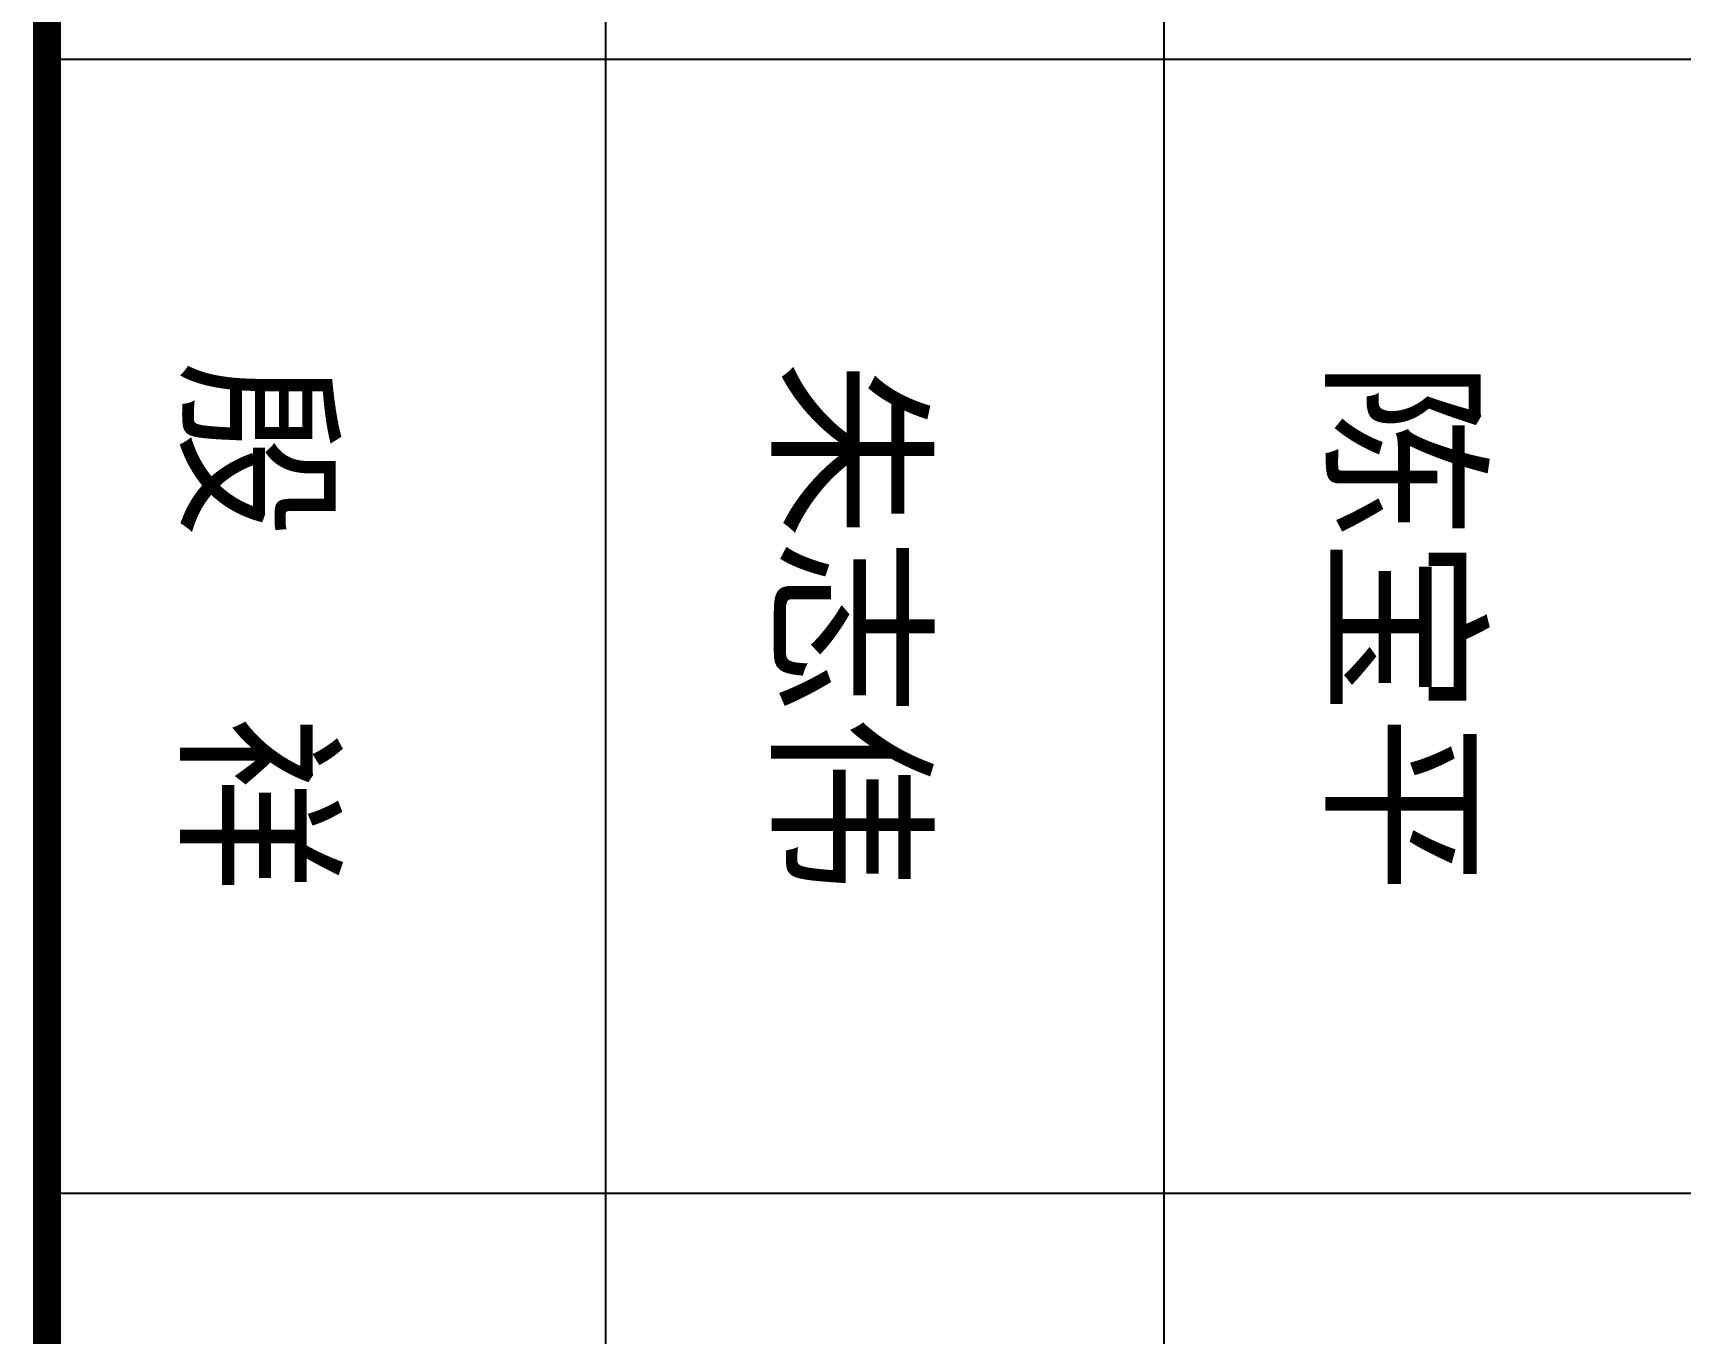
# Model space of a CAD drawing. Extents: x 40002367 to 40460080, y 192184 to 372766.
# Drawn here: x 40299523 to 40304536, y 259195 to 263152 of the extents above; entities that cross this region are included whole.
import ezdxf

# ---------------------------------------------------------------- set-up
doc = ezdxf.new("R2010")
doc.units = 0
doc.header["$LTSCALE"] = 1000
doc.header["$MEASUREMENT"] = 0
doc.layers.get('0').update_dxf_attribs({"linetype": 'CONTINUOUS'})
doc.layers.add('PUB_TEXT', color=7, linetype='CONTINUOUS')
doc.layers.add('PUB_TITLE', color=4, linetype='CONTINUOUS')
doc.styles.add('TQ', font='')
doc.styles.get('TQ').set_extended_font_data('SimSun')

# ---------------------------------------------------------------- blocks, each defined once
blk = doc.blocks.new('tk0')
at = {"layer": 'PUB_TITLE'}
for p, q in [((32854180.8, -1261723.5), (32854180.8, -1249823.5)), ((32857631.8, -1261723.5), (32857631.8, -1249823.5)), ((32850066.8, -1258323.5), (32861286.8, -1258323.5)), ((32850066.8, -1260023.5), (32861286.8, -1260023.5)), ((32850066.8, -1261723.5), (32861286.8, -1261723.5))]:
    blk.add_line(p, q, dxfattribs=at)
at = {"layer": 'PUB_TITLE', "lineweight": 40, "const_width": 85}
blk.add_lwpolyline([(32850066.8, -1261723.5), (32861286.8, -1261723.5)], dxfattribs=at)
at = {"layer": 'PUB_TEXT', "style": 'TQ'}
for s, p in [('陈宝平', (32855097.7, -1257789.9)), ('朱志伟', (32855097.7, -1259475.4)), ('殷  祥', (32855097.7, -1261275.4))]:
    blk.add_text(s, height=396, dxfattribs=at).set_placement(p)

msp = doc.modelspace()

# ---------------------------------------------------------------- block references
at = {"rotation": 270}
msp.add_blockref('tk0', (41561288.6, 33117252.4), dxfattribs=at)

doc.saveas('drawing.dxf')
